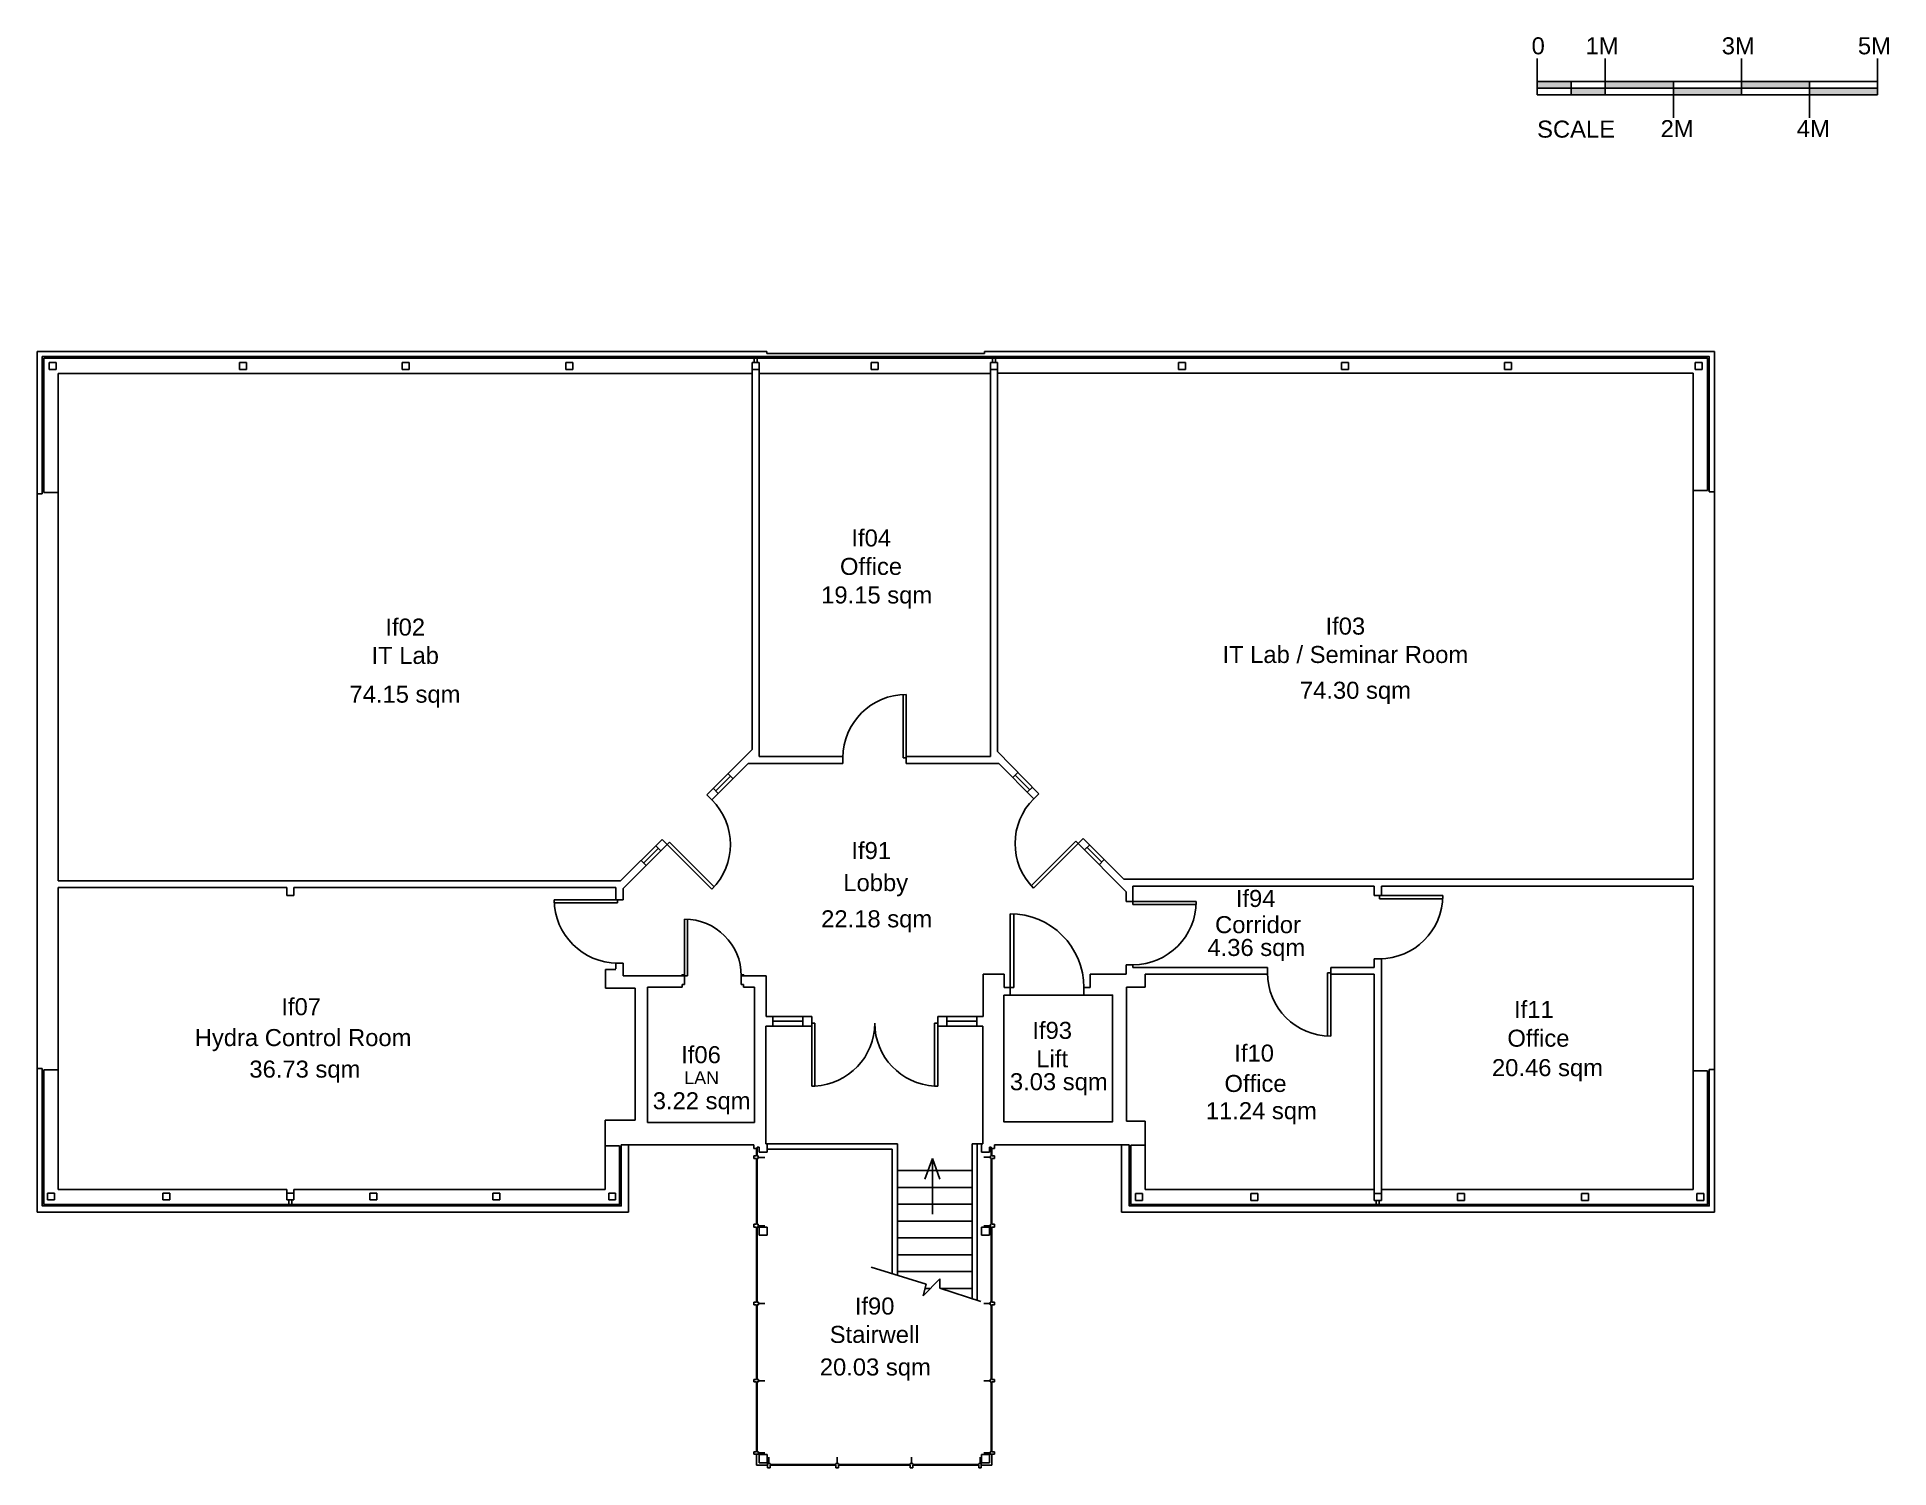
# Model space of a CAD drawing. Header units: millimetres. Extents: x 0 to 27202, y 0 to 21022.
import ezdxf

# ---------------------------------------------------------------- set-up
doc = ezdxf.new("R2010")
doc.units = ezdxf.units.MM
for name, color, linetype in [('COLUMNS', 7, 'Continuous'), ('DOORS', 2, 'Continuous'), ('EXTERNAL WALLS', 1, 'Continuous'), ('INTERNAL WALLS', 3, 'Continuous'), ('NOTES', 7, 'Continuous'), ('ROOM NAME', 4, 'Continuous'), ('ROOM NUMBER', 7, 'Continuous'), ('SANITARY', 2, 'Continuous'), ('SCALE', 7, 'Continuous'), ('STAIRS', 2, 'Continuous'), ('TEXT AREA', 6, 'Continuous'), ('WINDOWS', 4, 'Continuous')]:
    doc.layers.add(name, color=color, linetype=linetype)
doc.styles.add('CCCU STANDARD', font='arial.ttf')

# ---------------------------------------------------------------- blocks, each defined once
blk = doc.blocks.new('DDL', base_point=(0.5, 0))
at = {"layer": 'DOORS'}
for p, q in [((0.5, 1), (0, 1)), ((0, 1), (0, 0.975)), ((0.5, 0.975), (0, 0.975)), ((0.5, 1), (0.5, 0.975)), ((0.5, 0.025), (0, 0.025)), ((0, 0), (0, 0.025)), ((0.5, 0), (0, 0)), ((0.5, 0), (0.5, 0.025))]:
    blk.add_line(p, q, dxfattribs=at)
for centre, start, end in [((0.5, 1), 182.8681, 270), ((0.5, 0), 90, 177.1319)]:
    blk.add_arc(centre, 0.5, start, end, dxfattribs=at)
blk = doc.blocks.new('H1', base_point=(1, 0))
at = {"layer": 'DOORS'}
for p, q in [((1, 1), (0, 1)), ((1, 0.95), (0.001251, 0.95)), ((1, 1), (1, 0.95))]:
    blk.add_line(p, q, dxfattribs=at)
blk.add_arc((1, 1), 1, 180, 270, dxfattribs=at)
blk = doc.blocks.new('H3')
at = {"layer": 'DOORS'}
for p, q in [((0, 1), (0, 0.95)), ((0, 1), (1, 1)), ((0, 0.95), (0.998749, 0.95))]:
    blk.add_line(p, q, dxfattribs=at)
blk.add_arc((0, 1), 1, 270, 0, dxfattribs=at)
blk = doc.blocks.new('H4')
at = {"layer": 'DOORS'}
for p, q in [((0, 0), (0, 0.05)), ((0, 0.05), (0.998749, 0.05)), ((0, 0), (1, 0))]:
    blk.add_line(p, q, dxfattribs=at)
blk.add_arc((0, 0), 1, 0.057296, 90, dxfattribs=at)
blk = doc.blocks.new('H2', base_point=(1, 0))
at = {"layer": 'DOORS'}
for p, q in [((1, 0), (0, 0)), ((1, 0.05), (0.001251, 0.05)), ((1, 0), (1, 0.05))]:
    blk.add_line(p, q, dxfattribs=at)
blk.add_arc((1, 0), 1, 90, 180, dxfattribs=at)
blk = doc.blocks.new('A$C7E0158A4')
at = {"layer": 'NOTES', "color": 9}
for p, q in [((111, 816), (0, 514)), ((111, 0), (111, 816)), ((111, 816), (222, 514))]:
    blk.add_line(p, q, dxfattribs=at)

msp = doc.modelspace()

# ---------------------------------------------------------------- linework, layer by layer
at = {"layer": 'COLUMNS'}
for p, q in [((178, 16137), (178, 16239)), ((178, 16239), (280, 16239)), ((280, 16137), (178, 16137)), ((280, 16239), (280, 16137)), ((2975, 16137), (2975, 16239)), ((2975, 16239), (3077, 16239)), ((3077, 16137), (2975, 16137)), ((3077, 16239), (3077, 16137)), ((5362, 16137), (5362, 16239)), ((5362, 16239), (5464, 16239)), ((5464, 16137), (5362, 16137)), ((5464, 16239), (5464, 16137)), ((7769, 16137), (7769, 16239)), ((7769, 16239), (7871, 16239)), ((7871, 16137), (7769, 16137)), ((7871, 16239), (7871, 16137)), ((10505, 16137), (10505, 16239)), ((10505, 16239), (10607, 16239)), ((10607, 16137), (10505, 16137)), ((10607, 16239), (10607, 16137)), ((12254, 16239), (12356, 16239)), ((12254, 16137), (12254, 16239)), ((12356, 16137), (12254, 16137)), ((12356, 16239), (12356, 16137)), ((14003, 16239), (14003, 16137)), ((14106, 16239), (14003, 16239)), ((14003, 16137), (14106, 16137)), ((14106, 16137), (14106, 16239)), ((16765, 16239), (16765, 16137)), ((16867, 16239), (16765, 16239)), ((16765, 16137), (16867, 16137)), ((16867, 16137), (16867, 16239)), ((19161, 16239), (19161, 16137)), ((19263, 16239), (19161, 16239)), ((19161, 16137), (19263, 16137)), ((19263, 16137), (19263, 16239)), ((21557, 16239), (21557, 16137)), ((21659, 16239), (21557, 16239)), ((21557, 16137), (21659, 16137)), ((21659, 16137), (21659, 16239)), ((24357, 16239), (24357, 16137)), ((24459, 16239), (24357, 16239)), ((24357, 16137), (24459, 16137)), ((24459, 16137), (24459, 16239)), ((256, 4039), (154, 4039)), ((154, 4039), (154, 3937)), ((154, 3937), (256, 3937)), ((256, 3937), (256, 4039)), ((1849, 4039), (1849, 3937)), ((1951, 4039), (1849, 4039)), ((1849, 3937), (1951, 3937)), ((1951, 3937), (1951, 4039)), ((3671, 4039), (3671, 3937)), ((3773, 4039), (3671, 4039)), ((3671, 3937), (3773, 3937)), ((3773, 3937), (3773, 4039)), ((4989, 4039), (4887, 4039)), ((4887, 4039), (4887, 3937)), ((4887, 3937), (4989, 3937)), ((4989, 3937), (4989, 4039)), ((6799, 4039), (6697, 4039)), ((6697, 4039), (6697, 3937)), ((6697, 3937), (6799, 3937)), ((6799, 3937), (6799, 4039)), ((8499, 4039), (8397, 4039)), ((8397, 4039), (8397, 3937)), ((8397, 3937), (8499, 3937)), ((8499, 3937), (8499, 4039)), ((16134, 4032), (16238, 4032)), ((16134, 3930), (16134, 4032)), ((16238, 3930), (16134, 3930)), ((16238, 4032), (16238, 3930)), ((17828, 4032), (17932, 4032)), ((17828, 3930), (17828, 4032)), ((17932, 3930), (17828, 3930)), ((17932, 4032), (17932, 3930)), ((19642, 3930), (19642, 4032)), ((19642, 4032), (19746, 4032)), ((19746, 3930), (19642, 3930)), ((19746, 4032), (19746, 3930)), ((20864, 4032), (20966, 4032)), ((20864, 3930), (20864, 4032)), ((20966, 3930), (20864, 3930)), ((20966, 4032), (20966, 3930)), ((22685, 4032), (22787, 4032)), ((22685, 3930), (22685, 4032)), ((22787, 3930), (22685, 3930)), ((22787, 4032), (22787, 3930)), ((24379, 3930), (24379, 4032)), ((24379, 4032), (24481, 4032)), ((24481, 3930), (24379, 3930)), ((24481, 4032), (24481, 3930)), ((10605, 3539), (10725, 3539)), ((10605, 3419), (10605, 3539)), ((10725, 3539), (10725, 3419)), ((13871, 3539), (13991, 3539)), ((13871, 3419), (13871, 3539)), ((13991, 3539), (13991, 3419)), ((10725, 3419), (10605, 3419)), ((13991, 3419), (13871, 3419)), ((10570, 201), (10570, 40)), ((10570, 40), (10730, 40)), ((10605, 77), (10605, 197)), ((10605, 197), (10725, 197)), ((10725, 77), (10605, 77)), ((10725, 197), (10725, 77)), ((13870, 40), (14026, 40)), ((13870, 40), (14026, 40)), ((13871, 77), (13871, 197)), ((13871, 197), (13991, 197)), ((13991, 77), (13871, 77)), ((13991, 197), (13991, 77)), ((14026, 201), (14026, 40))]:
    msp.add_line(p, q, dxfattribs=at)
at = {"layer": 'DOORS'}
for p, q in [((9511, 7245), (9471, 7245)), ((9471, 7245), (9471, 7230)), ((9511, 7103), (9476, 7103)), ((9511, 7245), (9511, 7103)), ((10344, 7230), (10344, 7245)), ((10344, 7245), (10384, 7245)), ((10344, 7245), (10344, 7103)), ((10344, 7245), (10344, 7103)), ((10344, 7103), (10379, 7103)), ((10384, 7245), (10384, 7230))]:
    msp.add_line(p, q, dxfattribs=at)
at = {"layer": 'DOORS', "linetype": 'Continuous'}
for p, q in [((11380, 6632), (10711, 6632)), ((11380, 6492), (11380, 6632)), ((13897, 6632), (13230, 6632)), ((13230, 6492), (13230, 6632)), ((10705, 6492), (11380, 6492)), ((13230, 6492), (13891, 6492))]:
    msp.add_line(p, q, dxfattribs=at)
at = {"layer": 'EXTERNAL WALLS'}
for p, q in [((0, 3758), (0, 16404)), ((0, 16404), (10720, 16404)), ((10720, 16404), (10720, 16374)), ((10720, 16374), (12320, 16374)), ((13919, 16374), (12320, 16374)), ((13919, 16404), (24639, 16404)), ((13919, 16404), (13919, 16374)), ((24639, 16404), (24639, 3758)), ((311, 8626), (311, 16078)), ((311, 16078), (10505, 16078)), ((10505, 16078), (10505, 16137)), ((10607, 16137), (10607, 16080)), ((10607, 16080), (14003, 16080)), ((14003, 16137), (14003, 16080)), ((14106, 16083), (14106, 16137)), ((24328, 16083), (14106, 16083)), ((24328, 8649), (24328, 16083)), ((77, 14311), (0, 14311)), ((311, 14331), (101, 14331)), ((24328, 14358), (24538, 14358)), ((24562, 14338), (24639, 14338)), ((311, 4089), (311, 8526)), ((24328, 8545), (24328, 4089)), ((77, 5869), (0, 5869)), ((101, 5849), (311, 5849)), ((24328, 5835), (24538, 5835)), ((24562, 5855), (24639, 5855)), ((8347, 4089), (8347, 5109)), ((8347, 5109), (8784, 5109)), ((8966, 5077), (10540, 5077)), ((16276, 5096), (16002, 5096)), ((16276, 4089), (16276, 5096)), ((8347, 4731), (8557, 4731)), ((8690, 4749), (8581, 4749)), ((8690, 4749), (10530, 4749)), ((8690, 3758), (8690, 4749)), ((10605, 4713), (10580, 4713)), ((10605, 4638), (10605, 4713)), ((10725, 4638), (10605, 4638)), ((10725, 4760), (10705, 4760)), ((10725, 4760), (10725, 4638)), ((13871, 4760), (13891, 4760)), ((13871, 4760), (13871, 4639)), ((13871, 4639), (13991, 4639)), ((13991, 4639), (13991, 4714)), ((13991, 4714), (14016, 4714)), ((16042, 4749), (14066, 4749)), ((15929, 3758), (15929, 4749)), ((16276, 4743), (16066, 4743)), ((3671, 4089), (311, 4089)), ((3671, 4089), (3671, 4039)), ((3773, 4089), (8347, 4089)), ((3773, 4089), (3773, 4039)), ((19642, 4089), (16276, 4089)), ((19642, 4089), (19642, 4032)), ((24328, 4089), (19746, 4089)), ((19746, 4089), (19746, 4032)), ((0, 3758), (8690, 3758)), ((24639, 3758), (15929, 3758))]:
    msp.add_line(p, q, dxfattribs=at)
at = {"layer": 'INTERNAL WALLS'}
for p, q in [((10505, 16078), (10505, 10554)), ((10607, 10454), (10607, 16080)), ((14003, 16080), (14003, 10454)), ((14106, 16083), (14106, 10525)), ((10505, 10554), (9840, 9889)), ((9912, 9817), (10445, 10349)), ((10445, 10349), (11838, 10349)), ((11838, 10454), (10607, 10454)), ((14003, 10454), (12768, 10454)), ((12768, 10349), (14125, 10349)), ((14106, 10525), (14715, 9906)), ((14125, 10349), (14640, 9831)), ((9840, 9889), (9912, 9817)), ((14640, 9831), (14715, 9906)), ((9183, 9232), (8569, 8626)), ((8608, 8512), (9255, 9159)), ((9255, 9159), (9183, 9232)), ((15293, 9174), (15368, 9249)), ((15293, 9174), (15997, 8465)), ((15368, 9249), (15964, 8649)), ((8569, 8626), (311, 8626)), ((311, 8526), (3671, 8526)), ((3671, 8526), (3671, 8408)), ((3771, 8408), (3771, 8526)), ((3771, 8526), (8503, 8526)), ((8503, 8526), (8503, 8348)), ((8608, 8348), (8608, 8512)), ((15964, 8649), (24328, 8649)), ((15997, 8465), (15997, 8324)), ((16097, 8324), (16097, 8545)), ((16097, 8545), (19642, 8545)), ((19642, 8545), (19642, 8410)), ((19746, 8545), (24328, 8545)), ((19746, 8410), (19746, 8545)), ((8503, 7418), (8503, 7331)), ((8608, 7230), (8608, 7418)), ((15997, 7394), (15997, 7252)), ((16097, 7354), (16097, 7394)), ((18072, 7354), (16097, 7354)), ((19642, 7354), (19002, 7354)), ((19642, 7480), (19642, 7354)), ((19746, 4089), (19746, 7480)), ((8351, 7051), (8351, 7323)), ((8351, 7323), (8503, 7323)), ((9511, 7230), (8608, 7230)), ((9476, 7103), (9476, 7063)), ((10711, 7230), (10344, 7230)), ((10379, 7103), (10379, 7063)), ((10711, 6632), (10711, 7230)), ((14204, 7252), (13897, 7252)), ((13897, 7252), (13897, 6632)), ((14204, 7057), (14204, 7252)), ((15471, 7252), (15471, 7057)), ((15997, 7252), (15471, 7252)), ((16275, 7064), (16275, 7254)), ((16275, 7254), (18072, 7254)), ((19002, 7254), (19642, 7254)), ((19642, 7254), (19642, 4089)), ((8784, 7051), (8351, 7051)), ((8784, 5109), (8784, 7051)), ((9476, 7063), (8966, 7063)), ((8966, 7063), (8966, 5077)), ((10540, 7063), (10379, 7063)), ((10540, 5077), (10540, 7063)), ((14292, 7057), (14204, 7057)), ((15471, 7057), (15377, 7057)), ((16002, 5096), (16002, 7064)), ((16002, 7064), (16275, 7064)), ((10705, 4760), (10705, 6492)), ((13891, 4760), (13891, 6492))]:
    msp.add_line(p, q, dxfattribs=at)
at = {"layer": 'INTERNAL WALLS', "linetype": 'Continuous'}
for p, q in [((11838, 10454), (11838, 10349)), ((12768, 10454), (12768, 10349)), ((3671, 8408), (3771, 8408)), ((8503, 8348), (8608, 8348)), ((16097, 8324), (15997, 8324)), ((19746, 8410), (19642, 8410)), ((8503, 7418), (8608, 7418)), ((16097, 7394), (15997, 7394)), ((18072, 7254), (18072, 7354)), ((19002, 7254), (19002, 7354)), ((19746, 7480), (19642, 7480)), ((14292, 7057), (14292, 6946)), ((15377, 7057), (15377, 6946))]:
    msp.add_line(p, q, dxfattribs=at)
at = {"layer": 'INTERNAL WALLS'}
msp.add_lwpolyline([(14199, 6946), (15799, 6946), (15799, 5087), (14199, 5087)], close=True, dxfattribs=at)
at = {"layer": 'SANITARY'}
msp.add_line((8966, 5740), (8966, 6500), dxfattribs=at)
at = {"layer": 'SCALE'}
for p, q in [((22035, 20706), (22035, 20171)), ((23035, 20706), (23035, 20171)), ((25035, 20706), (25035, 20171)), ((27035, 20706), (27035, 20171)), ((27035, 20371), (22035, 20371)), ((27035, 20271), (22035, 20271)), ((27035, 20171), (22035, 20171)), ((22535, 20371), (22535, 20171)), ((24035, 20371), (24035, 19835)), ((26035, 20371), (26035, 19835))]:
    msp.add_line(p, q, dxfattribs=at)
for points in [[(22035, 20371), (22535, 20371), (22035, 20271), (22535, 20271)], [(22535, 20271), (23035, 20271), (22535, 20171), (23035, 20171)], [(23035, 20371), (24035, 20371), (23035, 20271), (24035, 20271)], [(24035, 20271), (25035, 20271), (24035, 20171), (25035, 20171)], [(25035, 20371), (26035, 20371), (25035, 20271), (26035, 20271)], [(26035, 20271), (27035, 20271), (26035, 20171), (27035, 20171)]]:
    msp.add_solid(points, dxfattribs=at)
at = {"layer": 'STAIRS'}
for p, q in [((10725, 4760), (12563, 4760)), ((10725, 4685), (12563, 4685)), ((12563, 4760), (12638, 4760)), ((12563, 2855), (12563, 4685)), ((12638, 2831), (12638, 4760)), ((13736, 4760), (13871, 4760)), ((13736, 4369), (12638, 4369)), ((12638, 4121), (13736, 4121)), ((12638, 3874), (13736, 3874)), ((12638, 3626), (13736, 3626)), ((12638, 3379), (13736, 3379)), ((12638, 3132), (13736, 3132)), ((12251, 2952), (13058, 2700)), ((12638, 2884), (13736, 2884)), ((13017, 2529), (13259, 2781)), ((13259, 2781), (13259, 2640)), ((13058, 2700), (13017, 2529)), ((13043, 2637), (13121, 2637)), ((13259, 2640), (13864, 2448)), ((13269, 2637), (13736, 2637))]:
    msp.add_line(p, q, dxfattribs=at)
for points in [[(13736, 2489), (13736, 4760)], [(13811, 2465), (13811, 4760)]]:
    msp.add_lwpolyline(points, dxfattribs=at)
at = {"layer": 'WINDOWS'}
for p, q in [((1502, 16304), (1502, 16328)), ((1502, 16304), (1502, 16328)), ((1547, 16304), (1547, 16328)), ((2102, 16304), (2102, 16328)), ((2147, 16304), (2147, 16328)), ((3003, 16304), (3003, 16328)), ((3048, 16304), (3048, 16328)), ((3904, 16304), (3904, 16328)), ((3949, 16304), (3949, 16328)), ((4504, 16304), (4504, 16328)), ((4549, 16304), (4549, 16328)), ((4549, 16304), (4549, 16328)), ((5390, 16304), (5390, 16328)), ((5435, 16304), (5435, 16328)), ((6291, 16304), (6291, 16328)), ((6291, 16304), (6291, 16328)), ((6336, 16304), (6336, 16328)), ((6891, 16304), (6891, 16328)), ((6936, 16304), (6936, 16328)), ((7797, 16304), (7797, 16328)), ((7842, 16304), (7842, 16328)), ((8697, 16304), (8697, 16328)), ((8742, 16304), (8742, 16328)), ((9297, 16304), (9297, 16328)), ((9342, 16304), (9342, 16328)), ((10535, 16239), (10535, 16328)), ((10577, 16239), (10577, 16328)), ((11142, 16328), (11142, 16304)), ((11187, 16328), (11187, 16304)), ((12282, 16304), (12282, 16328)), ((12327, 16304), (12327, 16328)), ((13422, 16328), (13422, 16304)), ((13467, 16328), (13467, 16304)), ((14033, 16239), (14033, 16328)), ((14076, 16239), (14076, 16328)), ((15293, 16304), (15293, 16328)), ((15338, 16304), (15338, 16328)), ((15338, 16304), (15338, 16328)), ((15893, 16304), (15893, 16328)), ((15938, 16304), (15938, 16328)), ((15938, 16304), (15938, 16328)), ((16793, 16304), (16793, 16328)), ((16838, 16304), (16838, 16328)), ((16838, 16304), (16838, 16328)), ((17689, 16304), (17689, 16328)), ((17734, 16304), (17734, 16328)), ((17734, 16304), (17734, 16328)), ((18289, 16304), (18289, 16328)), ((18334, 16304), (18334, 16328)), ((18334, 16304), (18334, 16328)), ((19189, 16304), (19189, 16328)), ((19234, 16304), (19234, 16328)), ((19234, 16304), (19234, 16328)), ((20085, 16304), (20085, 16328)), ((20130, 16304), (20130, 16328)), ((20130, 16304), (20130, 16328)), ((20685, 16304), (20685, 16328)), ((20730, 16304), (20730, 16328)), ((20730, 16304), (20730, 16328)), ((21585, 16304), (21585, 16328)), ((21630, 16304), (21630, 16328)), ((21630, 16304), (21630, 16328)), ((22484, 16304), (22484, 16328)), ((22529, 16304), (22529, 16328)), ((23084, 16304), (23084, 16328)), ((23129, 16304), (23129, 16328)), ((24538, 14969), (24562, 14969)), ((101, 14941), (77, 14941)), ((101, 14896), (77, 14896)), ((24538, 14924), (24562, 14924)), ((101, 14351), (77, 14351)), ((24538, 14378), (24562, 14378)), ((10186, 10163), (9970, 9947)), ((10150, 10199), (10222, 10127)), ((14331, 10142), (14408, 10218)), ((14369, 10179), (14584, 9963)), ((9934, 9983), (10006, 9911)), ((14546, 9926), (14622, 10001)), ((9125, 9101), (8909, 8886)), ((9161, 9065), (9089, 9138)), ((15387, 9079), (15462, 9154)), ((15425, 9117), (15640, 8900)), ((8945, 8850), (8873, 8922)), ((15602, 8863), (15677, 8938)), ((101, 5829), (77, 5829)), ((24538, 5815), (24562, 5815)), ((101, 5284), (77, 5284)), ((101, 5239), (77, 5239)), ((24538, 5274), (24562, 5274)), ((24538, 5229), (24562, 5229)), ((10530, 4749), (10530, 4693)), ((10530, 4693), (10570, 4693)), ((10570, 4693), (10570, 4585)), ((10580, 4713), (10580, 4585)), ((14016, 4585), (14016, 4714)), ((14026, 4585), (14026, 4693)), ((14026, 4693), (14066, 4693)), ((14066, 4693), (14066, 4749)), ((16066, 4723), (16042, 4723)), ((10570, 4585), (10530, 4585)), ((10530, 4585), (10530, 4547)), ((10570, 4547), (10530, 4547)), ((10570, 4547), (10570, 3580)), ((10580, 4585), (10593, 4585)), ((10580, 4547), (10580, 3580)), ((10593, 4547), (10580, 4547)), ((10593, 4547), (10593, 4585)), ((10688, 4563), (10593, 4563)), ((13908, 4564), (14003, 4564)), ((14016, 4585), (14003, 4585)), ((14003, 4548), (14003, 4585)), ((14003, 4548), (14016, 4548)), ((14016, 3580), (14016, 4548)), ((14066, 4585), (14026, 4585)), ((14026, 3580), (14026, 4548)), ((14026, 4548), (14066, 4548)), ((14066, 4585), (14066, 4548)), ((1277, 3873), (1277, 3849)), ((1322, 3873), (1322, 3849)), ((1877, 3873), (1877, 3849)), ((1922, 3873), (1922, 3849)), ((3099, 3873), (3099, 3849)), ((3144, 3873), (3144, 3849)), ((3699, 3937), (3699, 3849)), ((3744, 3937), (3744, 3849)), ((4915, 3873), (4915, 3849)), ((4960, 3873), (4960, 3849)), ((5515, 3873), (5515, 3849)), ((5560, 3873), (5560, 3849)), ((6725, 3873), (6725, 3849)), ((6770, 3873), (6770, 3849)), ((7325, 3873), (7325, 3849)), ((7370, 3873), (7370, 3849)), ((17257, 3873), (17257, 3849)), ((17302, 3873), (17302, 3849)), ((17857, 3873), (17857, 3849)), ((17902, 3873), (17902, 3849)), ((19071, 3873), (19071, 3849)), ((19116, 3873), (19116, 3849)), ((19671, 3930), (19671, 3849)), ((19716, 3930), (19716, 3849)), ((20893, 3873), (20893, 3849)), ((20938, 3873), (20938, 3849)), ((21493, 3873), (21493, 3849)), ((21538, 3873), (21538, 3849)), ((22714, 3873), (22714, 3849)), ((22759, 3873), (22759, 3849)), ((23314, 3873), (23314, 3849)), ((23359, 3873), (23359, 3849)), ((10530, 3580), (10530, 3538)), ((10570, 3580), (10530, 3580)), ((10530, 3538), (10570, 3538)), ((10570, 3538), (10570, 2436)), ((10593, 3580), (10580, 3580)), ((10580, 3538), (10580, 2436)), ((10593, 3538), (10580, 3538)), ((10593, 3580), (10593, 3538)), ((10593, 3559), (10688, 3559)), ((13908, 3559), (14003, 3559)), ((14003, 3580), (14003, 3538)), ((14003, 3580), (14016, 3580)), ((14003, 3538), (14016, 3538)), ((14016, 2436), (14016, 3538)), ((14026, 3580), (14066, 3580)), ((14026, 2436), (14026, 3538)), ((14026, 3538), (14066, 3538)), ((14066, 3580), (14066, 3538)), ((10570, 2436), (10530, 2436)), ((10530, 2436), (10530, 2399)), ((10530, 2399), (10570, 2399)), ((10570, 2399), (10570, 1300)), ((10580, 2436), (10595, 2436)), ((10580, 2399), (10580, 1300)), ((10595, 2399), (10580, 2399)), ((10595, 2436), (10595, 2399)), ((10595, 2418), (10690, 2418)), ((13906, 2418), (14001, 2418)), ((14016, 2436), (14001, 2436)), ((14001, 2399), (14001, 2436)), ((14001, 2399), (14016, 2399)), ((14016, 1300), (14016, 2399)), ((14066, 2436), (14026, 2436)), ((14026, 1300), (14026, 2399)), ((14026, 2399), (14066, 2399)), ((14066, 2399), (14066, 2436)), ((10570, 1300), (10530, 1300)), ((10530, 1300), (10530, 1263)), ((10530, 1263), (10570, 1263)), ((10570, 1263), (10570, 239)), ((10580, 1300), (10595, 1300)), ((10580, 1263), (10580, 239)), ((10595, 1263), (10580, 1263)), ((10595, 1300), (10595, 1263)), ((10595, 1282), (10690, 1282)), ((13906, 1282), (14001, 1282)), ((14001, 1300), (14016, 1300)), ((14001, 1263), (14001, 1300)), ((14001, 1263), (14016, 1263)), ((14016, 239), (14016, 1263)), ((14066, 1300), (14026, 1300)), ((14026, 239), (14026, 1263)), ((14026, 1263), (14066, 1263)), ((14066, 1263), (14066, 1300)), ((10570, 239), (10530, 239)), ((10530, 239), (10530, 201)), ((10530, 201), (10570, 201)), ((10595, 201), (10570, 201)), ((10580, 239), (10595, 239)), ((10595, 239), (10595, 201)), ((10595, 220), (10690, 220)), ((10730, 65), (10767, 65)), ((10730, 65), (10730, 40)), ((10730, 40), (10730, 0)), ((10730, 0), (10767, 0)), ((10749, 65), (10749, 160)), ((10767, 65), (10767, 50)), ((10767, 50), (11735, 50)), ((10767, 40), (11735, 40)), ((10767, 0), (10767, 40)), ((11735, 65), (11772, 65)), ((11735, 65), (11735, 50)), ((11735, 40), (11735, 0)), ((11735, 0), (11772, 0)), ((11754, 65), (11754, 160)), ((11772, 65), (11772, 50)), ((11772, 50), (12826, 50)), ((11772, 40), (12826, 40)), ((11772, 0), (11772, 40)), ((12826, 65), (12863, 65)), ((12826, 65), (12826, 50)), ((12826, 40), (12826, 0)), ((12826, 0), (12863, 0)), ((12845, 65), (12845, 160)), ((12863, 65), (12863, 50)), ((12863, 50), (13833, 50)), ((12863, 40), (13833, 40)), ((12863, 0), (12863, 40)), ((13833, 65), (13870, 65)), ((13833, 65), (13833, 50)), ((13833, 40), (13833, 0)), ((13833, 0), (13870, 0)), ((13852, 65), (13852, 160)), ((13870, 65), (13870, 40)), ((13870, 0), (13870, 40)), ((13906, 222), (14001, 222)), ((14001, 239), (14016, 239)), ((14001, 201), (14001, 239)), ((14001, 201), (14026, 201)), ((14066, 239), (14026, 239)), ((14066, 201), (14026, 201)), ((14066, 201), (14066, 239))]:
    msp.add_line(p, q, dxfattribs=at)
at = {"layer": 'WINDOWS', "linetype": 'Continuous'}
for p, q in [((10807, 6492), (10807, 6632)), ((10807, 6562), (11247, 6562)), ((11247, 6492), (11247, 6632)), ((13363, 6492), (13363, 6632)), ((13363, 6562), (13803, 6562)), ((13803, 6492), (13803, 6632))]:
    msp.add_line(p, q, dxfattribs=at)
at = {"layer": 'WINDOWS'}
for points in [[(77, 14311), (77, 16328), (24562, 16328), (24562, 14338)], [(101, 14331), (101, 16304), (24538, 16304), (24538, 14358)], [(8581, 4749), (8581, 3849), (77, 3849), (77, 5869)], [(8557, 4731), (8557, 3873), (101, 3873), (101, 5849)], [(24562, 5855), (24562, 3849), (16042, 3849), (16042, 4749)], [(24538, 5835), (24538, 3873), (16066, 3873), (16066, 4743)]]:
    msp.add_lwpolyline(points, dxfattribs=at)

# ---------------------------------------------------------------- block references
at = {"layer": 'DOORS'}
for name, p, xscale, yscale, zscale, rotation in [('H1', (11838, 10434), 930, 930, 1000, 270), ('H4', (9255, 9159), 930.0000000000002, 930.0000000000002, 1000, 315.003479), ('H3', (14640, 9831), 927, 927, 1000, 224.814281), ('H2', (19717, 8410), 930, 930, 1000, 180), ('H3', (10344, 7230), 833, 833, 1000, 90), ('H3', (15377, 7057), 1085, 1085, 1000, 90), ('H2', (19002, 7274), 930, 930, 1000, 90), ('DDL', (13230, 6535), 1851.024930747923, 1850, 1024.930747922438, 90)]:
    msp.add_blockref(name, p, dxfattribs=dict(at, xscale=xscale, yscale=yscale, zscale=zscale, rotation=rotation))
at = {"layer": 'DOORS', "xscale": 930, "yscale": 930, "zscale": 1000}
for name, p in [('H1', (8528, 7418)), ('H3', (16097, 7394))]:
    msp.add_blockref(name, p, dxfattribs=at)
at = {"layer": 'NOTES'}
msp.add_blockref('A$C7E0158A4', (13040, 3728), dxfattribs=at)

# ---------------------------------------------------------------- texts
at = {"layer": 'ROOM NAME', "char_height": 250, "attachment_point": 5, "style": 'CCCU STANDARD'}
for s, insert, width in [('\\P\\POffice', (12250, 13660), 10193.94), ('\\P\\PIT Lab', (5408, 12352), 10193.94), ('\\P\\PIT Lab / Seminar Room', (19217, 12366), 10222), ('\\P\\PLobby', (12319, 8978), 10193.94), ('\\P\\PCorridor', (17934, 8397), 10193.94), ('\\P\\PHydra Control Room', (3908, 6702), 10193.94), ('\\P\\POffice', (22053, 6729), 10193.94), ('\\P\\PLift', (14911, 6427), 2104.41), ('\\P\\P{\\H0.75x;LAN}', (9762, 6150), 10193.94), ('\\P\\POffice', (17898, 6064), 10193.94), ('\\P\\PStairwell', (12303, 2377), 3446)]:
    msp.add_mtext(s, dxfattribs=dict(at, insert=insert, width=width))
at = {"layer": 'ROOM NUMBER', "char_height": 250, "attachment_point": 5, "style": 'CCCU STANDARD'}
for s, insert, width in [('If04', (12253, 13661), 3396), ('If02', (5408, 12352), 10193.94), ('If03', (19217, 12366), 10222), ('If91', (12253, 9069), 3680.81), ('If94', (17900, 8365), 3544.5), ('If07', (3880, 6775), 5011), ('If11', (21986, 6736), 4582.5), ('If93', (14911, 6427), 2104.41), ('If06', (9753, 6070), 1574), ('If10', (17877, 6093), 3365.22), ('If90', (12303, 2377), 3446)]:
    msp.add_mtext(s, dxfattribs=dict(at, insert=insert, width=width))
at = {"layer": 'SCALE', "char_height": 250, "attachment_point": 1, "style": 'CCCU STANDARD'}
for s, insert, width in [('0', (21953, 21018), 562), ('1M', (22746, 21018), 562), ('3M', (24746, 21018), 562), ('5M', (26746, 21018), 562), ('SCALE', (22034, 19794), 4479.62), ('2M', (23848, 19801), 562), ('4M', (25848, 19801), 562)]:
    msp.add_mtext(s, dxfattribs=dict(at, insert=insert, width=width))
at = {"layer": 'TEXT AREA', "char_height": 250, "width": 4970.86, "attachment_point": 5, "style": 'CCCU STANDARD'}
for s, insert in [('19.15 sqm', (12333, 12788)), ('74.15 sqm', (5404, 11330)), ('74.30 sqm', (19365, 11388)), ('22.18 sqm', (12333, 8030)), ('4.36 sqm', (17909, 7609)), ('36.73 sqm', (3934, 5822)), ('20.46 sqm', (22186, 5844)), ('3.03 sqm', (15008, 5637)), ('3.22 sqm', (9762, 5357)), ('11.24 sqm', (17983, 5211)), ('20.03 sqm', (12313, 1446))]:
    msp.add_mtext(s, dxfattribs=dict(at, insert=insert))

doc.saveas('drawing.dxf')
